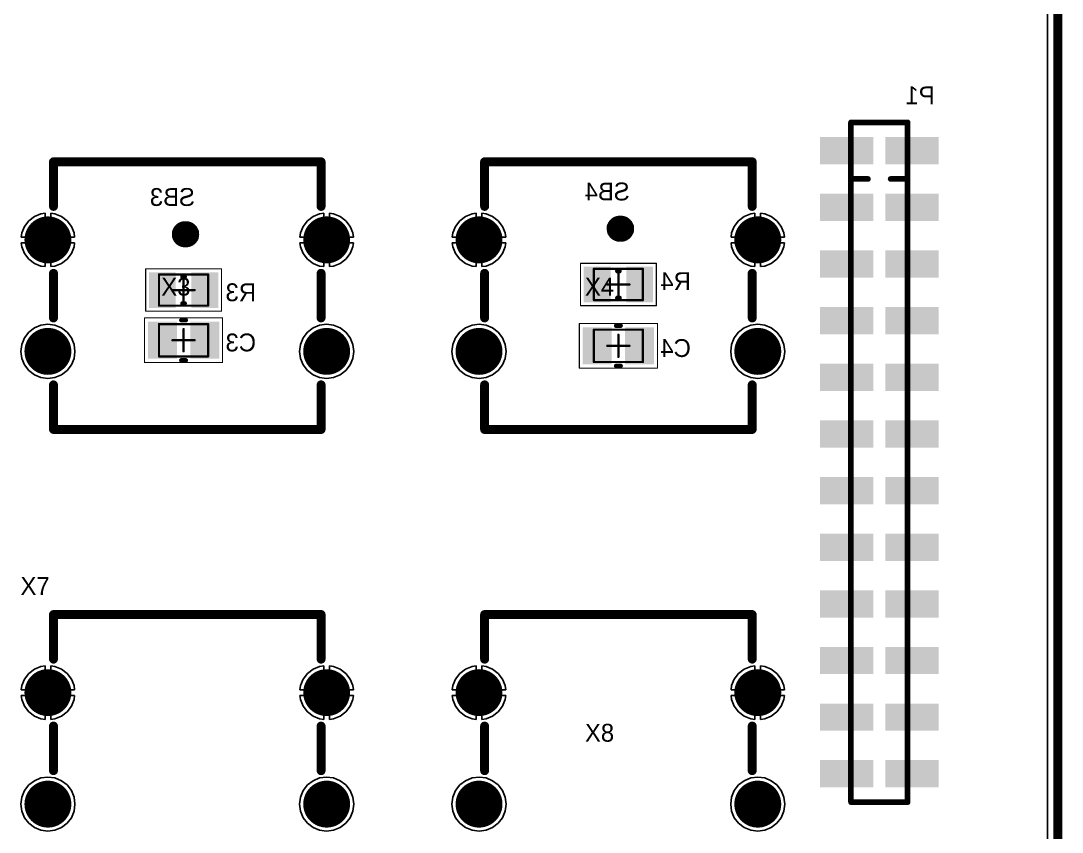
# Model space of a CAD drawing. Header units: millimetres. Extents: x 27 to 265, y 27 to 156.
# Drawn here: x 153.2 to 199.9, y 83.44 to 119.82 of the extents above; entities that cross this region are included whole.
import ezdxf

# ---------------------------------------------------------------- set-up
doc = ezdxf.new("R2010")
doc.units = ezdxf.units.MM
for name, color, linetype in [('BottomLayer', 5, 'Continuous'), ('BottomOverlay', 54, 'Continuous'), ('BottomPaste', 16, 'Continuous'), ('BottomSolder', 6, 'Continuous'), ('KeepOutLayer', 6, 'Continuous'), ('Mechanical13', 56, 'Continuous'), ('Mechanical15', 56, 'Continuous'), ('MultiLayer', 9, 'Continuous'), ('PadHoleLayer', 156, 'Continuous'), ('TopLayer', 1, 'Continuous'), ('TopOverlay', 2, 'Continuous'), ('TopSolder', 216, 'Continuous')]:
    doc.layers.add(name, color=color, linetype=linetype)

msp = doc.modelspace()

# ---------------------------------------------------------------- linework, layer by layer
at = {"layer": 'BottomLayer'}
for p, q in [((160.227, 110.674), (160.153, 110.601)), ((160.292, 110.717), (160.227, 110.674)), ((160.41, 110.755), (160.292, 110.717)), ((160.486, 110.682), (160.41, 110.755)), ((160.486, 109.82), (160.486, 110.682)), ((160.72, 110.733), (160.69, 110.68)), ((160.69, 110.68), (160.69, 109.818)), ((160.771, 110.75), (160.72, 110.733)), ((160.872, 110.719), (160.771, 110.75)), ((160.964, 110.661), (160.872, 110.719)), ((179.542, 110.693), (179.514, 110.599)), ((179.6, 110.792), (179.542, 110.693)), ((179.653, 110.851), (179.6, 110.792)), ((179.727, 110.924), (179.653, 110.851)), ((179.792, 110.967), (179.727, 110.924)), ((179.91, 111.005), (179.792, 110.967)), ((179.986, 110.932), (179.91, 111.005)), ((179.986, 110.07), (179.986, 110.932)), ((180.22, 110.983), (180.19, 110.93)), ((180.19, 110.93), (180.19, 110.068)), ((180.271, 111), (180.22, 110.983)), ((180.372, 110.969), (180.271, 111)), ((180.464, 110.911), (180.372, 110.969)), ((180.548, 110.83), (180.464, 110.911)), ((180.631, 110.693), (180.548, 110.83)), ((180.657, 110.622), (180.631, 110.693)), ((160.042, 110.443), (160.014, 110.349)), ((160.014, 110.349), (160.019, 110.128)), ((160.1, 110.542), (160.042, 110.443)), ((160.153, 110.601), (160.1, 110.542)), ((161.048, 110.58), (160.964, 110.661)), ((161.131, 110.443), (161.048, 110.58)), ((161.157, 110.372), (161.131, 110.443)), ((161.162, 110.151), (161.157, 110.372)), ((179.514, 110.599), (179.519, 110.378)), ((179.519, 110.378), (179.544, 110.307)), ((179.544, 110.307), (179.628, 110.17)), ((180.522, 110.149), (180.576, 110.208)), ((180.576, 110.208), (180.634, 110.307)), ((180.634, 110.307), (180.662, 110.401)), ((180.662, 110.401), (180.657, 110.622)), ((160.019, 110.128), (160.044, 110.057)), ((160.044, 110.057), (160.128, 109.92)), ((160.128, 109.92), (160.212, 109.839)), ((160.212, 109.839), (160.304, 109.781)), ((160.304, 109.781), (160.405, 109.75)), ((160.405, 109.75), (160.456, 109.767)), ((160.456, 109.767), (160.486, 109.82)), ((160.69, 109.818), (160.766, 109.745)), ((160.766, 109.745), (160.884, 109.783)), ((160.884, 109.783), (160.949, 109.826)), ((160.949, 109.826), (161.022, 109.899)), ((161.022, 109.899), (161.076, 109.958)), ((161.076, 109.958), (161.134, 110.057)), ((161.134, 110.057), (161.162, 110.151)), ((179.628, 110.17), (179.712, 110.089)), ((179.712, 110.089), (179.804, 110.031)), ((179.804, 110.031), (179.905, 110)), ((179.905, 110), (179.956, 110.017)), ((179.956, 110.017), (179.986, 110.07)), ((180.19, 110.068), (180.266, 109.995)), ((180.266, 109.995), (180.384, 110.033)), ((180.384, 110.033), (180.449, 110.076)), ((180.449, 110.076), (180.522, 110.149))]:
    msp.add_line(p, q, dxfattribs=at)
for points, const_width in [([(153.942, 110, 1), (154.892, 110, 1)], 0.95), ([(160.371, 110.681, 1), (160.448, 110.681, 1)], 0.0762), ([(160.728, 110.681, 1), (160.804, 110.681, 1)], 0.0762), ([(166.442, 110, 1), (167.392, 110, 1)], 0.95), ([(173.275, 110, 1), (174.225, 110, 1)], 0.95), ([(179.871, 110.931, 1), (179.948, 110.931, 1)], 0.0762), ([(180.228, 110.931, 1), (180.304, 110.931, 1)], 0.0762), ([(185.775, 110, 1), (186.725, 110, 1)], 0.95), ([(160.199, 110.25, 1), (160.301, 110.25, 1)], 0.102), ([(160.2, 110.25, 1), (160.3, 110.25, 1)], 0.1), ([(160.875, 110.25, 1), (160.976, 110.25, 1)], 0.102), ([(160.876, 110.25, 1), (160.976, 110.25, 1)], 0.1), ([(179.699, 110.5, 1), (179.801, 110.5, 1)], 0.102), ([(179.7, 110.5, 1), (179.8, 110.5, 1)], 0.1), ([(180.375, 110.5, 1), (180.476, 110.5, 1)], 0.102), ([(180.376, 110.5, 1), (180.476, 110.5, 1)], 0.1), ([(160.371, 109.819, 1), (160.448, 109.819, 1)], 0.0762), ([(160.728, 109.819, 1), (160.804, 109.819, 1)], 0.0762), ([(179.871, 110.069, 1), (179.948, 110.069, 1)], 0.0762), ([(180.228, 110.069, 1), (180.304, 110.069, 1)], 0.0762), ([(153.942, 105, 1), (154.892, 105, 1)], 0.95), ([(166.442, 105, 1), (167.392, 105, 1)], 0.95), ([(173.275, 105, 1), (174.225, 105, 1)], 0.95), ([(185.775, 105, 1), (186.725, 105, 1)], 0.95), ([(153.942, 89.7, 1), (154.892, 89.7, 1)], 0.95), ([(166.442, 89.7, 1), (167.392, 89.7, 1)], 0.95), ([(173.275, 89.7, 1), (174.225, 89.7, 1)], 0.95), ([(185.775, 89.7, 1), (186.725, 89.7, 1)], 0.95), ([(153.942, 84.7, 1), (154.892, 84.7, 1)], 0.95), ([(166.442, 84.7, 1), (167.392, 84.7, 1)], 0.95), ([(173.275, 84.7, 1), (174.225, 84.7, 1)], 0.95), ([(185.775, 84.7, 1), (186.725, 84.7, 1)], 0.95)]:
    msp.add_lwpolyline(points, format="xyb", close=True, dxfattribs=dict(at, const_width=const_width))
at = {"layer": 'BottomLayer', "const_width": 0.152}
for points in [[(160.409, 109.819, -0.77568), (160.409, 110.681)], [(160.766, 110.681, -0.77568), (160.766, 109.819)], [(179.909, 110.069, -0.77568), (179.909, 110.931)], [(180.266, 110.931, -0.77568), (180.266, 110.069)]]:
    msp.add_lwpolyline(points, format="xyb", dxfattribs=at)
at = {"layer": 'BottomLayer', "const_width": 0.203}
for points in [[(160.25, 110.25), (160.926, 110.25)], [(179.75, 110.5), (180.426, 110.5)]]:
    msp.add_lwpolyline(points, dxfattribs=at)
at = {"layer": 'BottomLayer'}
for points in [[(189.14, 114.51), (189.14, 113.49), (191.33, 114.51), (191.33, 113.49)], [(192.07, 114.51), (192.07, 113.49), (194.26, 114.51), (194.26, 113.49)], [(189.14, 111.97), (189.14, 110.95), (191.33, 111.97), (191.33, 110.95)], [(192.07, 111.97), (192.07, 110.95), (194.26, 111.97), (194.26, 110.95)], [(189.14, 109.43), (189.14, 108.41), (191.33, 109.43), (191.33, 108.41)], [(192.07, 109.43), (192.07, 108.41), (194.26, 109.43), (194.26, 108.41)], [(160.05, 107.05), (160.05, 108.45), (159.05, 107.05), (159.05, 108.45)], [(161.95, 107.05), (161.95, 108.45), (160.95, 107.05), (160.95, 108.45)], [(179.55, 107.3), (179.55, 108.7), (178.55, 107.3), (178.55, 108.7)], [(181.45, 107.3), (181.45, 108.7), (180.45, 107.3), (180.45, 108.7)], [(189.14, 106.89), (189.14, 105.87), (191.33, 106.89), (191.33, 105.87)], [(192.07, 106.89), (192.07, 105.87), (194.26, 106.89), (194.26, 105.87)], [(159, 106.225), (159, 104.775), (160.1, 106.225), (160.1, 104.775)], [(160.9, 106.225), (160.9, 104.775), (162, 106.225), (162, 104.775)], [(178.5, 105.975), (178.5, 104.525), (179.6, 105.975), (179.6, 104.525)], [(180.4, 105.975), (180.4, 104.525), (181.5, 105.975), (181.5, 104.525)], [(189.14, 104.35), (189.14, 103.33), (191.33, 104.35), (191.33, 103.33)], [(192.07, 104.35), (192.07, 103.33), (194.26, 104.35), (194.26, 103.33)], [(189.14, 101.81), (189.14, 100.79), (191.33, 101.81), (191.33, 100.79)], [(192.07, 101.81), (192.07, 100.79), (194.26, 101.81), (194.26, 100.79)], [(189.14, 99.27), (189.14, 98.25), (191.33, 99.27), (191.33, 98.25)], [(192.07, 99.27), (192.07, 98.25), (194.26, 99.27), (194.26, 98.25)], [(189.14, 96.73), (189.14, 95.71), (191.33, 96.73), (191.33, 95.71)], [(192.07, 96.73), (192.07, 95.71), (194.26, 96.73), (194.26, 95.71)], [(189.14, 94.19), (189.14, 93.17), (191.33, 94.19), (191.33, 93.17)], [(192.07, 94.19), (192.07, 93.17), (194.26, 94.19), (194.26, 93.17)], [(189.14, 91.65), (189.14, 90.63), (191.33, 91.65), (191.33, 90.63)], [(192.07, 91.65), (192.07, 90.63), (194.26, 91.65), (194.26, 90.63)], [(189.14, 89.11), (189.14, 88.09), (191.33, 89.11), (191.33, 88.09)], [(192.07, 89.11), (192.07, 88.09), (194.26, 89.11), (194.26, 88.09)], [(189.14, 86.57), (189.14, 85.55), (191.33, 86.57), (191.33, 85.55)], [(192.07, 86.57), (192.07, 85.55), (194.26, 86.57), (194.26, 85.55)]]:
    msp.add_solid(points, dxfattribs=at)
at = {"layer": 'BottomOverlay'}
for points, const_width in [([(190.43, 115.27), (192.97, 115.27)], 0.254), ([(190.43, 84.79), (190.43, 115.27)], 0.254), ([(192.97, 84.79), (192.97, 115.27)], 0.254), ([(190.43, 112.73), (191.192, 112.73)], 0.254), ([(192.208, 112.73), (192.97, 112.73)], 0.254), ([(160.45, 108.35), (160.55, 108.35)], 0.2), ([(179.95, 108.6), (180.05, 108.6)], 0.2), ([(179.95, 107.4), (180.05, 107.4)], 0.2), ([(160.45, 107.15), (160.55, 107.15)], 0.2), ([(160.4, 106.4), (160.6, 106.4)], 0.2), ([(179.9, 106.15), (180.1, 106.15)], 0.2), ([(160.4, 104.6), (160.6, 104.6)], 0.2), ([(179.9, 104.35), (180.1, 104.35)], 0.2), ([(190.43, 84.79), (192.97, 84.79)], 0.254)]:
    msp.add_lwpolyline(points, dxfattribs=dict(at, const_width=const_width))
for points, const_width in [([(190.367, 115.27, 1), (190.494, 115.27, 1)], 0.127), ([(190.367, 115.27, 1), (190.494, 115.27, 1)], 0.127), ([(192.907, 115.27, 1), (193.034, 115.27, 1)], 0.127), ([(192.907, 115.27, 1), (193.034, 115.27, 1)], 0.127), ([(190.367, 112.73, 1), (190.494, 112.73, 1)], 0.127), ([(191.129, 112.73, 1), (191.256, 112.73, 1)], 0.127), ([(192.145, 112.73, 1), (192.272, 112.73, 1)], 0.127), ([(192.907, 112.73, 1), (193.034, 112.73, 1)], 0.127), ([(160.4, 108.35, 1), (160.5, 108.35, 1)], 0.1), ([(160.5, 108.35, 1), (160.6, 108.35, 1)], 0.1), ([(179.9, 108.6, 1), (180, 108.6, 1)], 0.1), ([(180, 108.6, 1), (180.1, 108.6, 1)], 0.1), ([(179.9, 107.4, 1), (180, 107.4, 1)], 0.1), ([(180, 107.4, 1), (180.1, 107.4, 1)], 0.1), ([(160.4, 107.15, 1), (160.5, 107.15, 1)], 0.1), ([(160.5, 107.15, 1), (160.6, 107.15, 1)], 0.1), ([(160.35, 106.4, 1), (160.45, 106.4, 1)], 0.1), ([(160.55, 106.4, 1), (160.65, 106.4, 1)], 0.1), ([(179.85, 106.15, 1), (179.95, 106.15, 1)], 0.1), ([(180.05, 106.15, 1), (180.15, 106.15, 1)], 0.1), ([(160.35, 104.6, 1), (160.45, 104.6, 1)], 0.1), ([(160.55, 104.6, 1), (160.65, 104.6, 1)], 0.1), ([(179.85, 104.35, 1), (179.95, 104.35, 1)], 0.1), ([(180.05, 104.35, 1), (180.15, 104.35, 1)], 0.1), ([(190.367, 84.79, 1), (190.494, 84.79, 1)], 0.127), ([(190.367, 84.79, 1), (190.494, 84.79, 1)], 0.127), ([(192.907, 84.79, 1), (193.034, 84.79, 1)], 0.127), ([(192.907, 84.79, 1), (193.034, 84.79, 1)], 0.127)]:
    msp.add_lwpolyline(points, format="xyb", close=True, dxfattribs=dict(at, const_width=const_width))
at = {"layer": 'BottomPaste'}
for points in [[(189.14, 114.51), (189.14, 113.49), (191.33, 114.51), (191.33, 113.49)], [(192.07, 114.51), (192.07, 113.49), (194.26, 114.51), (194.26, 113.49)], [(189.14, 111.97), (189.14, 110.95), (191.33, 111.97), (191.33, 110.95)], [(192.07, 111.97), (192.07, 110.95), (194.26, 111.97), (194.26, 110.95)], [(189.14, 109.43), (189.14, 108.41), (191.33, 109.43), (191.33, 108.41)], [(192.07, 109.43), (192.07, 108.41), (194.26, 109.43), (194.26, 108.41)], [(160.05, 107.05), (160.05, 108.45), (159.05, 107.05), (159.05, 108.45)], [(161.95, 107.05), (161.95, 108.45), (160.95, 107.05), (160.95, 108.45)], [(179.55, 107.3), (179.55, 108.7), (178.55, 107.3), (178.55, 108.7)], [(181.45, 107.3), (181.45, 108.7), (180.45, 107.3), (180.45, 108.7)], [(189.14, 106.89), (189.14, 105.87), (191.33, 106.89), (191.33, 105.87)], [(192.07, 106.89), (192.07, 105.87), (194.26, 106.89), (194.26, 105.87)], [(159, 106.225), (159, 104.775), (160.1, 106.225), (160.1, 104.775)], [(160.9, 106.225), (160.9, 104.775), (162, 106.225), (162, 104.775)], [(178.5, 105.975), (178.5, 104.525), (179.6, 105.975), (179.6, 104.525)], [(180.4, 105.975), (180.4, 104.525), (181.5, 105.975), (181.5, 104.525)], [(189.14, 104.35), (189.14, 103.33), (191.33, 104.35), (191.33, 103.33)], [(192.07, 104.35), (192.07, 103.33), (194.26, 104.35), (194.26, 103.33)], [(189.14, 101.81), (189.14, 100.79), (191.33, 101.81), (191.33, 100.79)], [(192.07, 101.81), (192.07, 100.79), (194.26, 101.81), (194.26, 100.79)], [(189.14, 99.27), (189.14, 98.25), (191.33, 99.27), (191.33, 98.25)], [(192.07, 99.27), (192.07, 98.25), (194.26, 99.27), (194.26, 98.25)], [(189.14, 96.73), (189.14, 95.71), (191.33, 96.73), (191.33, 95.71)], [(192.07, 96.73), (192.07, 95.71), (194.26, 96.73), (194.26, 95.71)], [(189.14, 94.19), (189.14, 93.17), (191.33, 94.19), (191.33, 93.17)], [(192.07, 94.19), (192.07, 93.17), (194.26, 94.19), (194.26, 93.17)], [(189.14, 91.65), (189.14, 90.63), (191.33, 91.65), (191.33, 90.63)], [(192.07, 91.65), (192.07, 90.63), (194.26, 91.65), (194.26, 90.63)], [(189.14, 89.11), (189.14, 88.09), (191.33, 89.11), (191.33, 88.09)], [(192.07, 89.11), (192.07, 88.09), (194.26, 89.11), (194.26, 88.09)], [(189.14, 86.57), (189.14, 85.55), (191.33, 86.57), (191.33, 85.55)], [(192.07, 86.57), (192.07, 85.55), (194.26, 86.57), (194.26, 85.55)]]:
    msp.add_solid(points, dxfattribs=at)
at = {"layer": 'BottomSolder'}
for points, const_width in [([(153.891, 110, 1), (154.942, 110, 1)], 1.052), ([(160.839, 110.25, 1), (160.28, 110.25, 1)], 0.61), ([(160.895, 110.25, 1), (160.336, 110.25, 1)], 0.61), ([(166.391, 110, 1), (167.442, 110, 1)], 1.052), ([(173.224, 110, 1), (174.276, 110, 1)], 1.052), ([(180.339, 110.5, 1), (179.78, 110.5, 1)], 0.61), ([(179.628, 110.5, 1), (179.933, 110.5, 1)], 0.305), ([(180.395, 110.5, 1), (179.836, 110.5, 1)], 0.61), ([(179.684, 110.5, 1), (179.989, 110.5, 1)], 0.305), ([(179.649, 110.5, 1), (179.851, 110.5, 1)], 0.202), ([(180.187, 110.5, 1), (180.492, 110.5, 1)], 0.305), ([(180.243, 110.5, 1), (180.548, 110.5, 1)], 0.305), ([(180.325, 110.5, 1), (180.526, 110.5, 1)], 0.202), ([(185.724, 110, 1), (186.776, 110, 1)], 1.052), ([(160.128, 110.25, 1), (160.433, 110.25, 1)], 0.305), ([(160.184, 110.25, 1), (160.489, 110.25, 1)], 0.305), ([(160.149, 110.25, 1), (160.351, 110.25, 1)], 0.202), ([(160.687, 110.25, 1), (160.992, 110.25, 1)], 0.305), ([(160.743, 110.25, 1), (161.048, 110.25, 1)], 0.305), ([(160.825, 110.25, 1), (161.026, 110.25, 1)], 0.202), ([(153.891, 105, 1), (154.942, 105, 1)], 1.052), ([(166.391, 105, 1), (167.442, 105, 1)], 1.052), ([(173.224, 105, 1), (174.276, 105, 1)], 1.052), ([(185.724, 105, 1), (186.776, 105, 1)], 1.052), ([(153.891, 89.7, 1), (154.942, 89.7, 1)], 1.052), ([(166.391, 89.7, 1), (167.442, 89.7, 1)], 1.052), ([(173.224, 89.7, 1), (174.276, 89.7, 1)], 1.052), ([(185.724, 89.7, 1), (186.776, 89.7, 1)], 1.052), ([(153.891, 84.7, 1), (154.942, 84.7, 1)], 1.052), ([(166.391, 84.7, 1), (167.442, 84.7, 1)], 1.052), ([(173.224, 84.7, 1), (174.276, 84.7, 1)], 1.052), ([(185.724, 84.7, 1), (186.776, 84.7, 1)], 1.052)]:
    msp.add_lwpolyline(points, format="xyb", close=True, dxfattribs=dict(at, const_width=const_width))
for points in [[(189.038, 114.612), (189.038, 113.388), (191.432, 114.612), (191.432, 113.388)], [(191.968, 114.612), (191.968, 113.388), (194.362, 114.612), (194.362, 113.388)], [(189.038, 112.072), (189.038, 110.848), (191.432, 112.072), (191.432, 110.848)], [(191.968, 112.072), (191.968, 110.848), (194.362, 112.072), (194.362, 110.848)], [(189.038, 109.532), (189.038, 108.308), (191.432, 109.532), (191.432, 108.308)], [(191.968, 109.532), (191.968, 108.308), (194.362, 109.532), (194.362, 108.308)], [(160.152, 106.948), (160.152, 108.552), (158.948, 106.948), (158.948, 108.552)], [(162.052, 106.948), (162.052, 108.552), (160.848, 106.948), (160.848, 108.552)], [(179.652, 107.198), (179.652, 108.802), (178.448, 107.198), (178.448, 108.802)], [(181.552, 107.198), (181.552, 108.802), (180.348, 107.198), (180.348, 108.802)], [(189.038, 106.992), (189.038, 105.768), (191.432, 106.992), (191.432, 105.768)], [(191.968, 106.992), (191.968, 105.768), (194.362, 106.992), (194.362, 105.768)], [(158.898, 106.327), (158.898, 104.673), (160.202, 106.327), (160.202, 104.673)], [(160.798, 106.327), (160.798, 104.673), (162.102, 106.327), (162.102, 104.673)], [(178.398, 106.077), (178.398, 104.423), (179.702, 106.077), (179.702, 104.423)], [(180.298, 106.077), (180.298, 104.423), (181.602, 106.077), (181.602, 104.423)], [(189.038, 104.452), (189.038, 103.228), (191.432, 104.452), (191.432, 103.228)], [(191.968, 104.452), (191.968, 103.228), (194.362, 104.452), (194.362, 103.228)], [(189.038, 101.912), (189.038, 100.688), (191.432, 101.912), (191.432, 100.688)], [(191.968, 101.912), (191.968, 100.688), (194.362, 101.912), (194.362, 100.688)], [(189.038, 99.372), (189.038, 98.148), (191.432, 99.372), (191.432, 98.148)], [(191.968, 99.372), (191.968, 98.148), (194.362, 99.372), (194.362, 98.148)], [(189.038, 96.832), (189.038, 95.608), (191.432, 96.832), (191.432, 95.608)], [(191.968, 96.832), (191.968, 95.608), (194.362, 96.832), (194.362, 95.608)], [(189.038, 94.292), (189.038, 93.068), (191.432, 94.292), (191.432, 93.068)], [(191.968, 94.292), (191.968, 93.068), (194.362, 94.292), (194.362, 93.068)], [(189.038, 91.752), (189.038, 90.528), (191.432, 91.752), (191.432, 90.528)], [(191.968, 91.752), (191.968, 90.528), (194.362, 91.752), (194.362, 90.528)], [(189.038, 89.212), (189.038, 87.988), (191.432, 89.212), (191.432, 87.988)], [(191.968, 89.212), (191.968, 87.988), (194.362, 89.212), (194.362, 87.988)], [(189.038, 86.672), (189.038, 85.448), (191.432, 86.672), (191.432, 85.448)], [(191.968, 86.672), (191.968, 85.448), (194.362, 86.672), (194.362, 85.448)]]:
    msp.add_solid(points, dxfattribs=at)
at = {"layer": 'KeepOutLayer', "const_width": 0.4}
msp.add_lwpolyline([(199.7, 27.5), (199.7, 156)], dxfattribs=at)
at = {"layer": 'Mechanical13', "const_width": 0.1}
for points in [[(159.4, 108.45), (161.6, 108.45)], [(159.4, 107.05), (159.4, 108.45)], [(161.6, 107.05), (161.6, 108.45)], [(178.9, 108.7), (181.1, 108.7)], [(178.9, 107.3), (178.9, 108.7)], [(181.1, 107.3), (181.1, 108.7)], [(159.4, 107.05), (161.6, 107.05)], [(178.9, 107.3), (181.1, 107.3)], [(159.4, 104.775), (159.4, 106.225)], [(159.4, 106.225), (161.6, 106.225)], [(161.6, 104.775), (161.6, 106.225)], [(178.9, 104.525), (178.9, 105.975)], [(178.9, 105.975), (181.1, 105.975)], [(181.1, 104.525), (181.1, 105.975)], [(159.4, 104.775), (161.6, 104.775)], [(178.9, 104.525), (181.1, 104.525)]]:
    msp.add_lwpolyline(points, dxfattribs=at)
at = {"layer": 'Mechanical13', "const_width": 0.05}
for points in [[(159.375, 108.45, 1), (159.425, 108.45, 1)], [(159.375, 108.45, 1), (159.425, 108.45, 1)], [(161.575, 108.45, 1), (161.625, 108.45, 1)], [(161.575, 108.45, 1), (161.625, 108.45, 1)], [(178.875, 108.7, 1), (178.925, 108.7, 1)], [(178.875, 108.7, 1), (178.925, 108.7, 1)], [(181.075, 108.7, 1), (181.125, 108.7, 1)], [(181.075, 108.7, 1), (181.125, 108.7, 1)], [(159.375, 107.05, 1), (159.425, 107.05, 1)], [(159.375, 107.05, 1), (159.425, 107.05, 1)], [(161.575, 107.05, 1), (161.625, 107.05, 1)], [(161.575, 107.05, 1), (161.625, 107.05, 1)], [(178.875, 107.3, 1), (178.925, 107.3, 1)], [(178.875, 107.3, 1), (178.925, 107.3, 1)], [(181.075, 107.3, 1), (181.125, 107.3, 1)], [(181.075, 107.3, 1), (181.125, 107.3, 1)], [(159.375, 106.225, 1), (159.425, 106.225, 1)], [(159.375, 106.225, 1), (159.425, 106.225, 1)], [(161.575, 106.225, 1), (161.625, 106.225, 1)], [(161.575, 106.225, 1), (161.625, 106.225, 1)], [(178.875, 105.975, 1), (178.925, 105.975, 1)], [(178.875, 105.975, 1), (178.925, 105.975, 1)], [(181.075, 105.975, 1), (181.125, 105.975, 1)], [(181.075, 105.975, 1), (181.125, 105.975, 1)], [(159.375, 104.775, 1), (159.425, 104.775, 1)], [(159.375, 104.775, 1), (159.425, 104.775, 1)], [(161.575, 104.775, 1), (161.625, 104.775, 1)], [(161.575, 104.775, 1), (161.625, 104.775, 1)], [(178.875, 104.525, 1), (178.925, 104.525, 1)], [(178.875, 104.525, 1), (178.925, 104.525, 1)], [(181.075, 104.525, 1), (181.125, 104.525, 1)], [(181.075, 104.525, 1), (181.125, 104.525, 1)]]:
    msp.add_lwpolyline(points, format="xyb", close=True, dxfattribs=at)
at = {"layer": 'Mechanical15'}
for points, const_width in [([(178.3, 108.95), (181.7, 108.95)], 0.05), ([(178.3, 107.05), (178.3, 108.95)], 0.05), ([(181.7, 107.05), (181.7, 108.95)], 0.05), ([(158.8, 108.7), (162.2, 108.7)], 0.05), ([(158.8, 106.8), (158.8, 108.7)], 0.05), ([(162.2, 106.8), (162.2, 108.7)], 0.05), ([(180, 107.5), (180, 108.5)], 0.1), ([(160.5, 107.25), (160.5, 108.25)], 0.1), ([(179.5, 108), (180.5, 108)], 0.1), ([(160, 107.75), (161, 107.75)], 0.1), ([(178.3, 107.05), (181.7, 107.05)], 0.05), ([(158.75, 104.5), (158.75, 106.5)], 0.05), ([(158.75, 106.5), (162.25, 106.5)], 0.05), ([(158.8, 106.8), (162.2, 106.8)], 0.05), ([(162.25, 104.5), (162.25, 106.5)], 0.05), ([(160.5, 105), (160.5, 106)], 0.1), ([(178.25, 104.25), (178.25, 106.25)], 0.05), ([(178.25, 106.25), (181.75, 106.25)], 0.05), ([(181.75, 104.25), (181.75, 106.25)], 0.05), ([(160, 105.5), (161, 105.5)], 0.1), ([(180, 104.75), (180, 105.75)], 0.1), ([(179.5, 105.25), (180.5, 105.25)], 0.1), ([(158.75, 104.5), (162.25, 104.5)], 0.05), ([(178.25, 104.25), (181.75, 104.25)], 0.05)]:
    msp.add_lwpolyline(points, dxfattribs=dict(at, const_width=const_width))
for points, const_width in [([(178.288, 108.95, 1), (178.313, 108.95, 1)], 0.025), ([(178.288, 108.95, 1), (178.313, 108.95, 1)], 0.025), ([(181.688, 108.95, 1), (181.713, 108.95, 1)], 0.025), ([(181.688, 108.95, 1), (181.713, 108.95, 1)], 0.025), ([(158.788, 108.7, 1), (158.813, 108.7, 1)], 0.025), ([(158.788, 108.7, 1), (158.813, 108.7, 1)], 0.025), ([(162.188, 108.7, 1), (162.213, 108.7, 1)], 0.025), ([(162.188, 108.7, 1), (162.213, 108.7, 1)], 0.025), ([(179.975, 108.5, 1), (180.025, 108.5, 1)], 0.05), ([(160.475, 108.25, 1), (160.525, 108.25, 1)], 0.05), ([(179.475, 108, 1), (179.525, 108, 1)], 0.05), ([(180.475, 108, 1), (180.525, 108, 1)], 0.05), ([(159.975, 107.75, 1), (160.025, 107.75, 1)], 0.05), ([(160.975, 107.75, 1), (161.025, 107.75, 1)], 0.05), ([(179.975, 107.5, 1), (180.025, 107.5, 1)], 0.05), ([(160.475, 107.25, 1), (160.525, 107.25, 1)], 0.05), ([(178.288, 107.05, 1), (178.313, 107.05, 1)], 0.025), ([(178.288, 107.05, 1), (178.313, 107.05, 1)], 0.025), ([(181.688, 107.05, 1), (181.713, 107.05, 1)], 0.025), ([(181.688, 107.05, 1), (181.713, 107.05, 1)], 0.025), ([(158.738, 106.5, 1), (158.762, 106.5, 1)], 0.025), ([(158.738, 106.5, 1), (158.762, 106.5, 1)], 0.025), ([(158.788, 106.8, 1), (158.813, 106.8, 1)], 0.025), ([(158.788, 106.8, 1), (158.813, 106.8, 1)], 0.025), ([(162.188, 106.8, 1), (162.213, 106.8, 1)], 0.025), ([(162.188, 106.8, 1), (162.213, 106.8, 1)], 0.025), ([(162.238, 106.5, 1), (162.262, 106.5, 1)], 0.025), ([(162.238, 106.5, 1), (162.262, 106.5, 1)], 0.025), ([(160.475, 106, 1), (160.525, 106, 1)], 0.05), ([(178.237, 106.25, 1), (178.262, 106.25, 1)], 0.025), ([(178.237, 106.25, 1), (178.262, 106.25, 1)], 0.025), ([(181.738, 106.25, 1), (181.762, 106.25, 1)], 0.025), ([(181.738, 106.25, 1), (181.762, 106.25, 1)], 0.025), ([(159.975, 105.5, 1), (160.025, 105.5, 1)], 0.05), ([(160.975, 105.5, 1), (161.025, 105.5, 1)], 0.05), ([(179.975, 105.75, 1), (180.025, 105.75, 1)], 0.05), ([(179.475, 105.25, 1), (179.525, 105.25, 1)], 0.05), ([(180.475, 105.25, 1), (180.525, 105.25, 1)], 0.05), ([(160.475, 105, 1), (160.525, 105, 1)], 0.05), ([(179.975, 104.75, 1), (180.025, 104.75, 1)], 0.05), ([(158.738, 104.5, 1), (158.762, 104.5, 1)], 0.025), ([(158.738, 104.5, 1), (158.762, 104.5, 1)], 0.025), ([(162.238, 104.5, 1), (162.262, 104.5, 1)], 0.025), ([(162.238, 104.5, 1), (162.262, 104.5, 1)], 0.025), ([(178.237, 104.25, 1), (178.262, 104.25, 1)], 0.025), ([(178.237, 104.25, 1), (178.262, 104.25, 1)], 0.025), ([(181.738, 104.25, 1), (181.762, 104.25, 1)], 0.025), ([(181.738, 104.25, 1), (181.762, 104.25, 1)], 0.025)]:
    msp.add_lwpolyline(points, format="xyb", close=True, dxfattribs=dict(at, const_width=const_width))
at = {"layer": 'MultiLayer', "const_width": 0.95}
for points in [[(153.942, 110, 1), (154.892, 110, 1)], [(166.442, 110, 1), (167.392, 110, 1)], [(173.275, 110, 1), (174.225, 110, 1)], [(185.775, 110, 1), (186.725, 110, 1)], [(153.942, 105, 1), (154.892, 105, 1)], [(166.442, 105, 1), (167.392, 105, 1)], [(173.275, 105, 1), (174.225, 105, 1)], [(185.775, 105, 1), (186.725, 105, 1)], [(153.942, 89.7, 1), (154.892, 89.7, 1)], [(166.442, 89.7, 1), (167.392, 89.7, 1)], [(173.275, 89.7, 1), (174.225, 89.7, 1)], [(185.775, 89.7, 1), (186.725, 89.7, 1)], [(153.942, 84.7, 1), (154.892, 84.7, 1)], [(166.442, 84.7, 1), (167.392, 84.7, 1)], [(173.275, 84.7, 1), (174.225, 84.7, 1)], [(185.775, 84.7, 1), (186.725, 84.7, 1)]]:
    msp.add_lwpolyline(points, format="xyb", close=True, dxfattribs=at)
at = {"layer": 'PadHoleLayer', "const_width": 0.65}
for points in [[(154.092, 110, 1), (154.742, 110, 1)], [(166.592, 110, 1), (167.242, 110, 1)], [(173.425, 110, 1), (174.075, 110, 1)], [(185.925, 110, 1), (186.575, 110, 1)], [(154.092, 105, 1), (154.742, 105, 1)], [(166.592, 105, 1), (167.242, 105, 1)], [(173.425, 105, 1), (174.075, 105, 1)], [(185.925, 105, 1), (186.575, 105, 1)], [(154.092, 89.7, 1), (154.742, 89.7, 1)], [(166.592, 89.7, 1), (167.242, 89.7, 1)], [(173.425, 89.7, 1), (174.075, 89.7, 1)], [(185.925, 89.7, 1), (186.575, 89.7, 1)], [(154.092, 84.7, 1), (154.742, 84.7, 1)], [(166.592, 84.7, 1), (167.242, 84.7, 1)], [(173.425, 84.7, 1), (174.075, 84.7, 1)], [(185.925, 84.7, 1), (186.575, 84.7, 1)]]:
    msp.add_lwpolyline(points, format="xyb", close=True, dxfattribs=at)
at = {"layer": 'TopLayer'}
for p, q in [((199.237, 155.5), (199.237, 28)), ((154.102, 111.173), (153.809, 111.052)), ((154.29, 111.198), (154.102, 111.173)), ((154.29, 110.127), (154.29, 111.198)), ((154.731, 111.173), (154.544, 111.198)), ((154.544, 111.198), (154.544, 110.127)), ((155.024, 111.052), (154.731, 111.173)), ((166.602, 111.173), (166.309, 111.052)), ((166.79, 111.198), (166.602, 111.173)), ((166.79, 110.127), (166.79, 111.198)), ((167.231, 111.173), (167.044, 111.198)), ((167.044, 111.198), (167.044, 110.127)), ((167.524, 111.052), (167.231, 111.173)), ((173.436, 111.173), (173.143, 111.052)), ((173.623, 111.198), (173.436, 111.173)), ((173.623, 110.127), (173.623, 111.198)), ((174.064, 111.173), (173.877, 111.198)), ((173.877, 111.198), (173.877, 110.127)), ((174.357, 111.052), (174.064, 111.173)), ((185.936, 111.173), (185.643, 111.052)), ((186.123, 111.198), (185.936, 111.173)), ((186.123, 110.127), (186.123, 111.198)), ((186.564, 111.173), (186.377, 111.198)), ((186.377, 111.198), (186.377, 110.127)), ((186.857, 111.052), (186.564, 111.173)), ((153.558, 110.859), (153.365, 110.607)), ((153.809, 111.052), (153.558, 110.859)), ((155.275, 110.859), (155.024, 111.052)), ((155.468, 110.607), (155.275, 110.859)), ((166.058, 110.859), (165.865, 110.607)), ((166.309, 111.052), (166.058, 110.859)), ((167.775, 110.859), (167.524, 111.052)), ((167.968, 110.607), (167.775, 110.859)), ((172.891, 110.859), (172.698, 110.607)), ((173.143, 111.052), (172.891, 110.859)), ((174.609, 110.859), (174.357, 111.052)), ((174.802, 110.607), (174.609, 110.859)), ((185.391, 110.859), (185.198, 110.607)), ((185.643, 111.052), (185.391, 110.859)), ((187.109, 110.859), (186.857, 111.052)), ((187.302, 110.607), (187.109, 110.859)), ((153.244, 110.314), (153.219, 110.127)), ((153.365, 110.607), (153.244, 110.314)), ((155.59, 110.314), (155.468, 110.607)), ((155.614, 110.127), (155.59, 110.314)), ((165.744, 110.314), (165.719, 110.127)), ((165.865, 110.607), (165.744, 110.314)), ((168.09, 110.314), (167.968, 110.607)), ((168.114, 110.127), (168.09, 110.314)), ((172.577, 110.314), (172.552, 110.127)), ((172.698, 110.607), (172.577, 110.314)), ((174.923, 110.314), (174.802, 110.607)), ((174.948, 110.127), (174.923, 110.314)), ((185.077, 110.314), (185.052, 110.127)), ((185.198, 110.607), (185.077, 110.314)), ((187.423, 110.314), (187.302, 110.607)), ((187.448, 110.127), (187.423, 110.314)), ((153.219, 110.127), (154.29, 110.127)), ((154.29, 109.873), (153.219, 109.873)), ((153.219, 109.873), (153.244, 109.686)), ((154.29, 108.802), (154.29, 109.873)), ((154.544, 110.127), (155.614, 110.127)), ((155.614, 109.873), (154.544, 109.873)), ((154.544, 109.873), (154.544, 108.802)), ((155.59, 109.686), (155.614, 109.873)), ((165.719, 110.127), (166.79, 110.127)), ((166.79, 109.873), (165.719, 109.873)), ((165.719, 109.873), (165.744, 109.686)), ((166.79, 108.802), (166.79, 109.873)), ((167.044, 110.127), (168.114, 110.127)), ((168.114, 109.873), (167.044, 109.873)), ((167.044, 109.873), (167.044, 108.802)), ((168.09, 109.686), (168.114, 109.873)), ((172.552, 110.127), (173.623, 110.127)), ((173.623, 109.873), (172.552, 109.873)), ((172.552, 109.873), (172.577, 109.686)), ((173.623, 108.802), (173.623, 109.873)), ((173.877, 110.127), (174.948, 110.127)), ((174.948, 109.873), (173.877, 109.873)), ((173.877, 109.873), (173.877, 108.802)), ((174.923, 109.686), (174.948, 109.873)), ((185.052, 110.127), (186.123, 110.127)), ((186.123, 109.873), (185.052, 109.873)), ((185.052, 109.873), (185.077, 109.686)), ((186.123, 108.802), (186.123, 109.873)), ((186.377, 110.127), (187.448, 110.127)), ((187.448, 109.873), (186.377, 109.873)), ((186.377, 109.873), (186.377, 108.802)), ((187.423, 109.686), (187.448, 109.873)), ((153.244, 109.686), (153.365, 109.393)), ((153.365, 109.393), (153.558, 109.141)), ((155.275, 109.141), (155.468, 109.393)), ((155.468, 109.393), (155.59, 109.686)), ((165.744, 109.686), (165.865, 109.393)), ((165.865, 109.393), (166.058, 109.141)), ((167.775, 109.141), (167.968, 109.393)), ((167.968, 109.393), (168.09, 109.686)), ((172.577, 109.686), (172.698, 109.393)), ((172.698, 109.393), (172.891, 109.141)), ((174.609, 109.141), (174.802, 109.393)), ((174.802, 109.393), (174.923, 109.686)), ((185.077, 109.686), (185.198, 109.393)), ((185.198, 109.393), (185.391, 109.141)), ((187.109, 109.141), (187.302, 109.393)), ((187.302, 109.393), (187.423, 109.686)), ((153.558, 109.141), (153.809, 108.948)), ((153.809, 108.948), (154.102, 108.827)), ((154.102, 108.827), (154.29, 108.802)), ((154.544, 108.802), (154.731, 108.827)), ((154.731, 108.827), (155.024, 108.948)), ((155.024, 108.948), (155.275, 109.141)), ((166.058, 109.141), (166.309, 108.948)), ((166.309, 108.948), (166.602, 108.827)), ((166.602, 108.827), (166.79, 108.802)), ((167.044, 108.802), (167.231, 108.827)), ((167.231, 108.827), (167.524, 108.948)), ((167.524, 108.948), (167.775, 109.141)), ((172.891, 109.141), (173.143, 108.948)), ((173.143, 108.948), (173.436, 108.827)), ((173.436, 108.827), (173.623, 108.802)), ((173.877, 108.802), (174.064, 108.827)), ((174.064, 108.827), (174.357, 108.948)), ((174.357, 108.948), (174.609, 109.141)), ((185.391, 109.141), (185.643, 108.948)), ((185.643, 108.948), (185.936, 108.827)), ((185.936, 108.827), (186.123, 108.802)), ((186.377, 108.802), (186.564, 108.827)), ((186.564, 108.827), (186.857, 108.948)), ((186.857, 108.948), (187.109, 109.141)), ((153.809, 106.052), (153.558, 105.859)), ((154.102, 106.173), (153.809, 106.052)), ((154.417, 106.214), (154.102, 106.173)), ((154.731, 106.173), (154.417, 106.214)), ((155.024, 106.052), (154.731, 106.173)), ((155.275, 105.859), (155.024, 106.052)), ((166.309, 106.052), (166.058, 105.859)), ((166.602, 106.173), (166.309, 106.052)), ((166.917, 106.214), (166.602, 106.173)), ((167.231, 106.173), (166.917, 106.214)), ((167.524, 106.052), (167.231, 106.173)), ((167.775, 105.859), (167.524, 106.052)), ((173.143, 106.052), (172.891, 105.859)), ((173.436, 106.173), (173.143, 106.052)), ((173.75, 106.214), (173.436, 106.173)), ((174.064, 106.173), (173.75, 106.214)), ((174.357, 106.052), (174.064, 106.173)), ((174.609, 105.859), (174.357, 106.052)), ((185.643, 106.052), (185.391, 105.859)), ((185.936, 106.173), (185.643, 106.052)), ((186.25, 106.214), (185.936, 106.173)), ((186.564, 106.173), (186.25, 106.214)), ((186.857, 106.052), (186.564, 106.173)), ((187.109, 105.859), (186.857, 106.052)), ((153.365, 105.607), (153.244, 105.314)), ((153.558, 105.859), (153.365, 105.607)), ((155.468, 105.607), (155.275, 105.859)), ((155.59, 105.314), (155.468, 105.607)), ((165.865, 105.607), (165.744, 105.314)), ((166.058, 105.859), (165.865, 105.607)), ((167.968, 105.607), (167.775, 105.859)), ((168.09, 105.314), (167.968, 105.607)), ((172.698, 105.607), (172.577, 105.314)), ((172.891, 105.859), (172.698, 105.607)), ((174.802, 105.607), (174.609, 105.859)), ((174.923, 105.314), (174.802, 105.607)), ((185.198, 105.607), (185.077, 105.314)), ((185.391, 105.859), (185.198, 105.607)), ((187.302, 105.607), (187.109, 105.859)), ((187.423, 105.314), (187.302, 105.607)), ((153.244, 105.314), (153.202, 105)), ((155.631, 105), (155.59, 105.314)), ((165.744, 105.314), (165.702, 105)), ((168.131, 105), (168.09, 105.314)), ((172.577, 105.314), (172.536, 105)), ((174.964, 105), (174.923, 105.314)), ((185.077, 105.314), (185.036, 105)), ((187.464, 105), (187.423, 105.314)), ((153.202, 105), (153.244, 104.686)), ((153.244, 104.686), (153.365, 104.393)), ((155.468, 104.393), (155.59, 104.686)), ((155.59, 104.686), (155.631, 105)), ((165.702, 105), (165.744, 104.686)), ((165.744, 104.686), (165.865, 104.393)), ((167.968, 104.393), (168.09, 104.686)), ((168.09, 104.686), (168.131, 105)), ((172.536, 105), (172.577, 104.686)), ((172.577, 104.686), (172.698, 104.393)), ((174.802, 104.393), (174.923, 104.686)), ((174.923, 104.686), (174.964, 105)), ((185.036, 105), (185.077, 104.686)), ((185.077, 104.686), (185.198, 104.393)), ((187.302, 104.393), (187.423, 104.686)), ((187.423, 104.686), (187.464, 105)), ((153.365, 104.393), (153.558, 104.141)), ((153.558, 104.141), (153.809, 103.948)), ((155.024, 103.948), (155.275, 104.141)), ((155.275, 104.141), (155.468, 104.393)), ((165.865, 104.393), (166.058, 104.141)), ((166.058, 104.141), (166.309, 103.948)), ((167.524, 103.948), (167.775, 104.141)), ((167.775, 104.141), (167.968, 104.393)), ((172.698, 104.393), (172.891, 104.141)), ((172.891, 104.141), (173.143, 103.948)), ((174.357, 103.948), (174.609, 104.141)), ((174.609, 104.141), (174.802, 104.393)), ((185.198, 104.393), (185.391, 104.141)), ((185.391, 104.141), (185.643, 103.948)), ((186.857, 103.948), (187.109, 104.141)), ((187.109, 104.141), (187.302, 104.393)), ((153.809, 103.948), (154.102, 103.827)), ((154.102, 103.827), (154.417, 103.786)), ((154.417, 103.786), (154.731, 103.827)), ((154.731, 103.827), (155.024, 103.948)), ((166.309, 103.948), (166.602, 103.827)), ((166.602, 103.827), (166.917, 103.786)), ((166.917, 103.786), (167.231, 103.827)), ((167.231, 103.827), (167.524, 103.948)), ((173.143, 103.948), (173.436, 103.827)), ((173.436, 103.827), (173.75, 103.786)), ((173.75, 103.786), (174.064, 103.827)), ((174.064, 103.827), (174.357, 103.948)), ((185.643, 103.948), (185.936, 103.827)), ((185.936, 103.827), (186.25, 103.786)), ((186.25, 103.786), (186.564, 103.827)), ((186.564, 103.827), (186.857, 103.948)), ((153.809, 90.752), (153.558, 90.559)), ((154.102, 90.873), (153.809, 90.752)), ((154.29, 90.898), (154.102, 90.873)), ((154.29, 89.827), (154.29, 90.898)), ((154.731, 90.873), (154.544, 90.898)), ((154.544, 90.898), (154.544, 89.827)), ((155.024, 90.752), (154.731, 90.873)), ((155.275, 90.559), (155.024, 90.752)), ((166.309, 90.752), (166.058, 90.559)), ((166.602, 90.873), (166.309, 90.752)), ((166.79, 90.898), (166.602, 90.873)), ((166.79, 89.827), (166.79, 90.898)), ((167.231, 90.873), (167.044, 90.898)), ((167.044, 90.898), (167.044, 89.827)), ((167.524, 90.752), (167.231, 90.873)), ((167.775, 90.559), (167.524, 90.752)), ((173.143, 90.752), (172.891, 90.559)), ((173.436, 90.873), (173.143, 90.752)), ((173.623, 90.898), (173.436, 90.873)), ((173.623, 89.827), (173.623, 90.898)), ((174.064, 90.873), (173.877, 90.898)), ((173.877, 90.898), (173.877, 89.827)), ((174.357, 90.752), (174.064, 90.873)), ((174.609, 90.559), (174.357, 90.752)), ((185.643, 90.752), (185.391, 90.559)), ((185.936, 90.873), (185.643, 90.752)), ((186.123, 90.898), (185.936, 90.873)), ((186.123, 89.827), (186.123, 90.898)), ((186.564, 90.873), (186.377, 90.898)), ((186.377, 90.898), (186.377, 89.827)), ((186.857, 90.752), (186.564, 90.873)), ((187.109, 90.559), (186.857, 90.752)), ((153.365, 90.307), (153.244, 90.014)), ((153.558, 90.559), (153.365, 90.307)), ((155.468, 90.307), (155.275, 90.559)), ((155.59, 90.014), (155.468, 90.307)), ((165.865, 90.307), (165.744, 90.014)), ((166.058, 90.559), (165.865, 90.307)), ((167.968, 90.307), (167.775, 90.559)), ((168.09, 90.014), (167.968, 90.307)), ((172.698, 90.307), (172.577, 90.014)), ((172.891, 90.559), (172.698, 90.307)), ((174.802, 90.307), (174.609, 90.559)), ((174.923, 90.014), (174.802, 90.307)), ((185.198, 90.307), (185.077, 90.014)), ((185.391, 90.559), (185.198, 90.307)), ((187.302, 90.307), (187.109, 90.559)), ((187.423, 90.014), (187.302, 90.307)), ((153.244, 90.014), (153.219, 89.827)), ((153.219, 89.827), (154.29, 89.827)), ((154.544, 89.827), (155.614, 89.827)), ((155.614, 89.827), (155.59, 90.014)), ((165.744, 90.014), (165.719, 89.827)), ((165.719, 89.827), (166.79, 89.827)), ((167.044, 89.827), (168.114, 89.827)), ((168.114, 89.827), (168.09, 90.014)), ((172.577, 90.014), (172.552, 89.827)), ((172.552, 89.827), (173.623, 89.827)), ((173.877, 89.827), (174.948, 89.827)), ((174.948, 89.827), (174.923, 90.014)), ((185.077, 90.014), (185.052, 89.827)), ((185.052, 89.827), (186.123, 89.827)), ((186.377, 89.827), (187.448, 89.827)), ((187.448, 89.827), (187.423, 90.014)), ((154.29, 89.573), (153.219, 89.573)), ((153.219, 89.573), (153.244, 89.386)), ((153.244, 89.386), (153.365, 89.093)), ((154.29, 88.502), (154.29, 89.573)), ((155.614, 89.573), (154.544, 89.573)), ((154.544, 89.573), (154.544, 88.502)), ((155.468, 89.093), (155.59, 89.386)), ((155.59, 89.386), (155.614, 89.573)), ((166.79, 89.573), (165.719, 89.573)), ((165.719, 89.573), (165.744, 89.386)), ((165.744, 89.386), (165.865, 89.093)), ((166.79, 88.502), (166.79, 89.573)), ((168.114, 89.573), (167.044, 89.573)), ((167.044, 89.573), (167.044, 88.502)), ((167.968, 89.093), (168.09, 89.386)), ((168.09, 89.386), (168.114, 89.573)), ((173.623, 89.573), (172.552, 89.573)), ((172.552, 89.573), (172.577, 89.386)), ((172.577, 89.386), (172.698, 89.093)), ((173.623, 88.502), (173.623, 89.573)), ((174.948, 89.573), (173.877, 89.573)), ((173.877, 89.573), (173.877, 88.502)), ((174.802, 89.093), (174.923, 89.386)), ((174.923, 89.386), (174.948, 89.573)), ((186.123, 89.573), (185.052, 89.573)), ((185.052, 89.573), (185.077, 89.386)), ((185.077, 89.386), (185.198, 89.093)), ((186.123, 88.502), (186.123, 89.573)), ((187.448, 89.573), (186.377, 89.573)), ((186.377, 89.573), (186.377, 88.502)), ((187.302, 89.093), (187.423, 89.386)), ((187.423, 89.386), (187.448, 89.573)), ((153.365, 89.093), (153.558, 88.841)), ((153.558, 88.841), (153.809, 88.648)), ((155.024, 88.648), (155.275, 88.841)), ((155.275, 88.841), (155.468, 89.093)), ((165.865, 89.093), (166.058, 88.841)), ((166.058, 88.841), (166.309, 88.648)), ((167.524, 88.648), (167.775, 88.841)), ((167.775, 88.841), (167.968, 89.093)), ((172.698, 89.093), (172.891, 88.841)), ((172.891, 88.841), (173.143, 88.648)), ((174.357, 88.648), (174.609, 88.841)), ((174.609, 88.841), (174.802, 89.093)), ((185.198, 89.093), (185.391, 88.841)), ((185.391, 88.841), (185.643, 88.648)), ((186.857, 88.648), (187.109, 88.841)), ((187.109, 88.841), (187.302, 89.093)), ((153.809, 88.648), (154.102, 88.527)), ((154.102, 88.527), (154.29, 88.502)), ((154.544, 88.502), (154.731, 88.527)), ((154.731, 88.527), (155.024, 88.648)), ((166.309, 88.648), (166.602, 88.527)), ((166.602, 88.527), (166.79, 88.502)), ((167.044, 88.502), (167.231, 88.527)), ((167.231, 88.527), (167.524, 88.648)), ((173.143, 88.648), (173.436, 88.527)), ((173.436, 88.527), (173.623, 88.502)), ((173.877, 88.502), (174.064, 88.527)), ((174.064, 88.527), (174.357, 88.648)), ((185.643, 88.648), (185.936, 88.527)), ((185.936, 88.527), (186.123, 88.502)), ((186.377, 88.502), (186.564, 88.527)), ((186.564, 88.527), (186.857, 88.648)), ((153.558, 85.559), (153.365, 85.307)), ((153.809, 85.752), (153.558, 85.559)), ((154.102, 85.873), (153.809, 85.752)), ((154.417, 85.914), (154.102, 85.873)), ((154.731, 85.873), (154.417, 85.914)), ((155.024, 85.752), (154.731, 85.873)), ((155.275, 85.559), (155.024, 85.752)), ((155.468, 85.307), (155.275, 85.559)), ((166.058, 85.559), (165.865, 85.307)), ((166.309, 85.752), (166.058, 85.559)), ((166.602, 85.873), (166.309, 85.752)), ((166.917, 85.914), (166.602, 85.873)), ((167.231, 85.873), (166.917, 85.914)), ((167.524, 85.752), (167.231, 85.873)), ((167.775, 85.559), (167.524, 85.752)), ((167.968, 85.307), (167.775, 85.559)), ((172.891, 85.559), (172.698, 85.307)), ((173.143, 85.752), (172.891, 85.559)), ((173.436, 85.873), (173.143, 85.752)), ((173.75, 85.914), (173.436, 85.873)), ((174.064, 85.873), (173.75, 85.914)), ((174.357, 85.752), (174.064, 85.873)), ((174.609, 85.559), (174.357, 85.752)), ((174.802, 85.307), (174.609, 85.559)), ((185.391, 85.559), (185.198, 85.307)), ((185.643, 85.752), (185.391, 85.559)), ((185.936, 85.873), (185.643, 85.752)), ((186.25, 85.914), (185.936, 85.873)), ((186.564, 85.873), (186.25, 85.914)), ((186.857, 85.752), (186.564, 85.873)), ((187.109, 85.559), (186.857, 85.752)), ((187.302, 85.307), (187.109, 85.559)), ((153.244, 85.014), (153.202, 84.7)), ((153.365, 85.307), (153.244, 85.014)), ((155.59, 85.014), (155.468, 85.307)), ((155.631, 84.7), (155.59, 85.014)), ((165.744, 85.014), (165.702, 84.7)), ((165.865, 85.307), (165.744, 85.014)), ((168.09, 85.014), (167.968, 85.307)), ((168.131, 84.7), (168.09, 85.014)), ((172.577, 85.014), (172.536, 84.7)), ((172.698, 85.307), (172.577, 85.014)), ((174.923, 85.014), (174.802, 85.307)), ((174.964, 84.7), (174.923, 85.014)), ((185.077, 85.014), (185.036, 84.7)), ((185.198, 85.307), (185.077, 85.014)), ((187.423, 85.014), (187.302, 85.307)), ((187.464, 84.7), (187.423, 85.014)), ((153.202, 84.7), (153.244, 84.386)), ((155.59, 84.386), (155.631, 84.7)), ((165.702, 84.7), (165.744, 84.386)), ((168.09, 84.386), (168.131, 84.7)), ((172.536, 84.7), (172.577, 84.386)), ((174.923, 84.386), (174.964, 84.7)), ((185.036, 84.7), (185.077, 84.386)), ((187.423, 84.386), (187.464, 84.7)), ((153.244, 84.386), (153.365, 84.093)), ((153.365, 84.093), (153.558, 83.841)), ((155.275, 83.841), (155.468, 84.093)), ((155.468, 84.093), (155.59, 84.386)), ((165.744, 84.386), (165.865, 84.093)), ((165.865, 84.093), (166.058, 83.841)), ((167.775, 83.841), (167.968, 84.093)), ((167.968, 84.093), (168.09, 84.386)), ((172.577, 84.386), (172.698, 84.093)), ((172.698, 84.093), (172.891, 83.841)), ((174.609, 83.841), (174.802, 84.093)), ((174.802, 84.093), (174.923, 84.386)), ((185.077, 84.386), (185.198, 84.093)), ((185.198, 84.093), (185.391, 83.841)), ((187.109, 83.841), (187.302, 84.093)), ((187.302, 84.093), (187.423, 84.386)), ((153.558, 83.841), (153.809, 83.648)), ((153.809, 83.648), (154.102, 83.527)), ((154.731, 83.527), (155.024, 83.648)), ((155.024, 83.648), (155.275, 83.841)), ((166.058, 83.841), (166.309, 83.648)), ((166.309, 83.648), (166.602, 83.527)), ((167.231, 83.527), (167.524, 83.648)), ((167.524, 83.648), (167.775, 83.841)), ((172.891, 83.841), (173.143, 83.648)), ((173.143, 83.648), (173.436, 83.527)), ((174.064, 83.527), (174.357, 83.648)), ((174.357, 83.648), (174.609, 83.841)), ((185.391, 83.841), (185.643, 83.648)), ((185.643, 83.648), (185.936, 83.527)), ((186.564, 83.527), (186.857, 83.648)), ((186.857, 83.648), (187.109, 83.841)), ((154.102, 83.527), (154.417, 83.486)), ((154.417, 83.486), (154.731, 83.527)), ((166.602, 83.527), (166.917, 83.486)), ((166.917, 83.486), (167.231, 83.527)), ((173.436, 83.527), (173.75, 83.486)), ((173.75, 83.486), (174.064, 83.527)), ((185.936, 83.527), (186.25, 83.486)), ((186.25, 83.486), (186.564, 83.527))]:
    msp.add_line(p, q, dxfattribs=at)
at = {"layer": 'TopLayer', "const_width": 0.95}
for points in [[(153.942, 110, 1), (154.892, 110, 1)], [(166.442, 110, 1), (167.392, 110, 1)], [(173.275, 110, 1), (174.225, 110, 1)], [(185.775, 110, 1), (186.725, 110, 1)], [(153.942, 105, 1), (154.892, 105, 1)], [(166.442, 105, 1), (167.392, 105, 1)], [(173.275, 105, 1), (174.225, 105, 1)], [(185.775, 105, 1), (186.725, 105, 1)], [(153.942, 89.7, 1), (154.892, 89.7, 1)], [(166.442, 89.7, 1), (167.392, 89.7, 1)], [(173.275, 89.7, 1), (174.225, 89.7, 1)], [(185.775, 89.7, 1), (186.725, 89.7, 1)], [(153.942, 84.7, 1), (154.892, 84.7, 1)], [(166.442, 84.7, 1), (167.392, 84.7, 1)], [(173.275, 84.7, 1), (174.225, 84.7, 1)], [(185.775, 84.7, 1), (186.725, 84.7, 1)]]:
    msp.add_lwpolyline(points, format="xyb", close=True, dxfattribs=at)
at = {"layer": 'TopOverlay', "const_width": 0.4}
for points in [[(154.667, 113.5), (166.667, 113.5)], [(154.667, 111.5), (154.667, 113.5)], [(166.667, 111.5), (166.667, 113.5)], [(174, 113.5), (186, 113.5)], [(174, 111.5), (174, 113.5)], [(186, 111.5), (186, 113.5)], [(154.667, 106.5), (154.667, 108.5)], [(166.667, 106.5), (166.667, 108.5)], [(174, 106.5), (174, 108.5)], [(186, 106.5), (186, 108.5)], [(154.667, 101.5), (154.667, 103.5)], [(166.667, 101.5), (166.667, 103.5)], [(174, 101.5), (174, 103.5)], [(186, 101.5), (186, 103.5)], [(154.667, 101.5), (166.667, 101.5)], [(174, 101.5), (186, 101.5)], [(154.667, 93.2), (166.667, 93.2)], [(154.667, 91.2), (154.667, 93.2)], [(166.667, 91.2), (166.667, 93.2)], [(174, 93.2), (186, 93.2)], [(174, 91.2), (174, 93.2)], [(186, 91.2), (186, 93.2)], [(154.667, 86.2), (154.667, 88.2)], [(166.667, 86.2), (166.667, 88.2)], [(174, 86.2), (174, 88.2)], [(186, 86.2), (186, 88.2)]]:
    msp.add_lwpolyline(points, dxfattribs=at)
at = {"layer": 'TopOverlay', "const_width": 0.2}
for points in [[(154.567, 113.5, 1), (154.767, 113.5, 1)], [(154.567, 113.5, 1), (154.767, 113.5, 1)], [(166.567, 113.5, 1), (166.767, 113.5, 1)], [(166.567, 113.5, 1), (166.767, 113.5, 1)], [(173.9, 113.5, 1), (174.1, 113.5, 1)], [(173.9, 113.5, 1), (174.1, 113.5, 1)], [(185.9, 113.5, 1), (186.1, 113.5, 1)], [(185.9, 113.5, 1), (186.1, 113.5, 1)], [(154.567, 111.5, 1), (154.767, 111.5, 1)], [(166.567, 111.5, 1), (166.767, 111.5, 1)], [(173.9, 111.5, 1), (174.1, 111.5, 1)], [(185.9, 111.5, 1), (186.1, 111.5, 1)], [(154.567, 108.5, 1), (154.767, 108.5, 1)], [(166.567, 108.5, 1), (166.767, 108.5, 1)], [(173.9, 108.5, 1), (174.1, 108.5, 1)], [(185.9, 108.5, 1), (186.1, 108.5, 1)], [(154.567, 106.5, 1), (154.767, 106.5, 1)], [(166.567, 106.5, 1), (166.767, 106.5, 1)], [(173.9, 106.5, 1), (174.1, 106.5, 1)], [(185.9, 106.5, 1), (186.1, 106.5, 1)], [(154.567, 103.5, 1), (154.767, 103.5, 1)], [(166.567, 103.5, 1), (166.767, 103.5, 1)], [(173.9, 103.5, 1), (174.1, 103.5, 1)], [(185.9, 103.5, 1), (186.1, 103.5, 1)], [(154.567, 101.5, 1), (154.767, 101.5, 1)], [(154.567, 101.5, 1), (154.767, 101.5, 1)], [(166.567, 101.5, 1), (166.767, 101.5, 1)], [(166.567, 101.5, 1), (166.767, 101.5, 1)], [(173.9, 101.5, 1), (174.1, 101.5, 1)], [(173.9, 101.5, 1), (174.1, 101.5, 1)], [(185.9, 101.5, 1), (186.1, 101.5, 1)], [(185.9, 101.5, 1), (186.1, 101.5, 1)], [(154.567, 93.2, 1), (154.767, 93.2, 1)], [(154.567, 93.2, 1), (154.767, 93.2, 1)], [(166.567, 93.2, 1), (166.767, 93.2, 1)], [(166.567, 93.2, 1), (166.767, 93.2, 1)], [(173.9, 93.2, 1), (174.1, 93.2, 1)], [(173.9, 93.2, 1), (174.1, 93.2, 1)], [(185.9, 93.2, 1), (186.1, 93.2, 1)], [(185.9, 93.2, 1), (186.1, 93.2, 1)], [(154.567, 91.2, 1), (154.767, 91.2, 1)], [(166.567, 91.2, 1), (166.767, 91.2, 1)], [(173.9, 91.2, 1), (174.1, 91.2, 1)], [(185.9, 91.2, 1), (186.1, 91.2, 1)], [(154.567, 88.2, 1), (154.767, 88.2, 1)], [(166.567, 88.2, 1), (166.767, 88.2, 1)], [(173.9, 88.2, 1), (174.1, 88.2, 1)], [(185.9, 88.2, 1), (186.1, 88.2, 1)], [(154.567, 86.2, 1), (154.767, 86.2, 1)], [(166.567, 86.2, 1), (166.767, 86.2, 1)], [(173.9, 86.2, 1), (174.1, 86.2, 1)], [(185.9, 86.2, 1), (186.1, 86.2, 1)]]:
    msp.add_lwpolyline(points, format="xyb", close=True, dxfattribs=at)
at = {"layer": 'TopSolder', "const_width": 1.052}
for points in [[(153.891, 110, 1), (154.942, 110, 1)], [(166.391, 110, 1), (167.442, 110, 1)], [(173.224, 110, 1), (174.276, 110, 1)], [(185.724, 110, 1), (186.776, 110, 1)], [(153.891, 105, 1), (154.942, 105, 1)], [(166.391, 105, 1), (167.442, 105, 1)], [(173.224, 105, 1), (174.276, 105, 1)], [(185.724, 105, 1), (186.776, 105, 1)], [(153.891, 89.7, 1), (154.942, 89.7, 1)], [(166.391, 89.7, 1), (167.442, 89.7, 1)], [(173.224, 89.7, 1), (174.276, 89.7, 1)], [(185.724, 89.7, 1), (186.776, 89.7, 1)], [(153.891, 84.7, 1), (154.942, 84.7, 1)], [(166.391, 84.7, 1), (167.442, 84.7, 1)], [(173.224, 84.7, 1), (174.276, 84.7, 1)], [(185.724, 84.7, 1), (186.776, 84.7, 1)]]:
    msp.add_lwpolyline(points, format="xyb", close=True, dxfattribs=at)

# ---------------------------------------------------------------- texts
at = {"layer": 'BottomOverlay', "text_generation_flag": 2}
for s, p in [('P1', (194.183, 116.078)), ('SB4', (180.508, 111.769)), ('SB3', (161.011, 111.522)), ('R4', (183.25, 107.75)), ('R3', (163.75, 107.25)), ('C3', (163.75, 105)), ('C4', (183.25, 104.75))]:
    msp.add_text(s, height=0.8, dxfattribs=at).set_placement(p)
at = {"layer": 'TopOverlay'}
for s, p in [('X3', (159.5, 107.5)), ('X4', (178.5, 107.5)), ('X7', (153.187, 94.082)), ('X8', (178.5, 87.5))]:
    msp.add_text(s, height=0.8, dxfattribs=at).set_placement(p)

doc.saveas('drawing.dxf')
